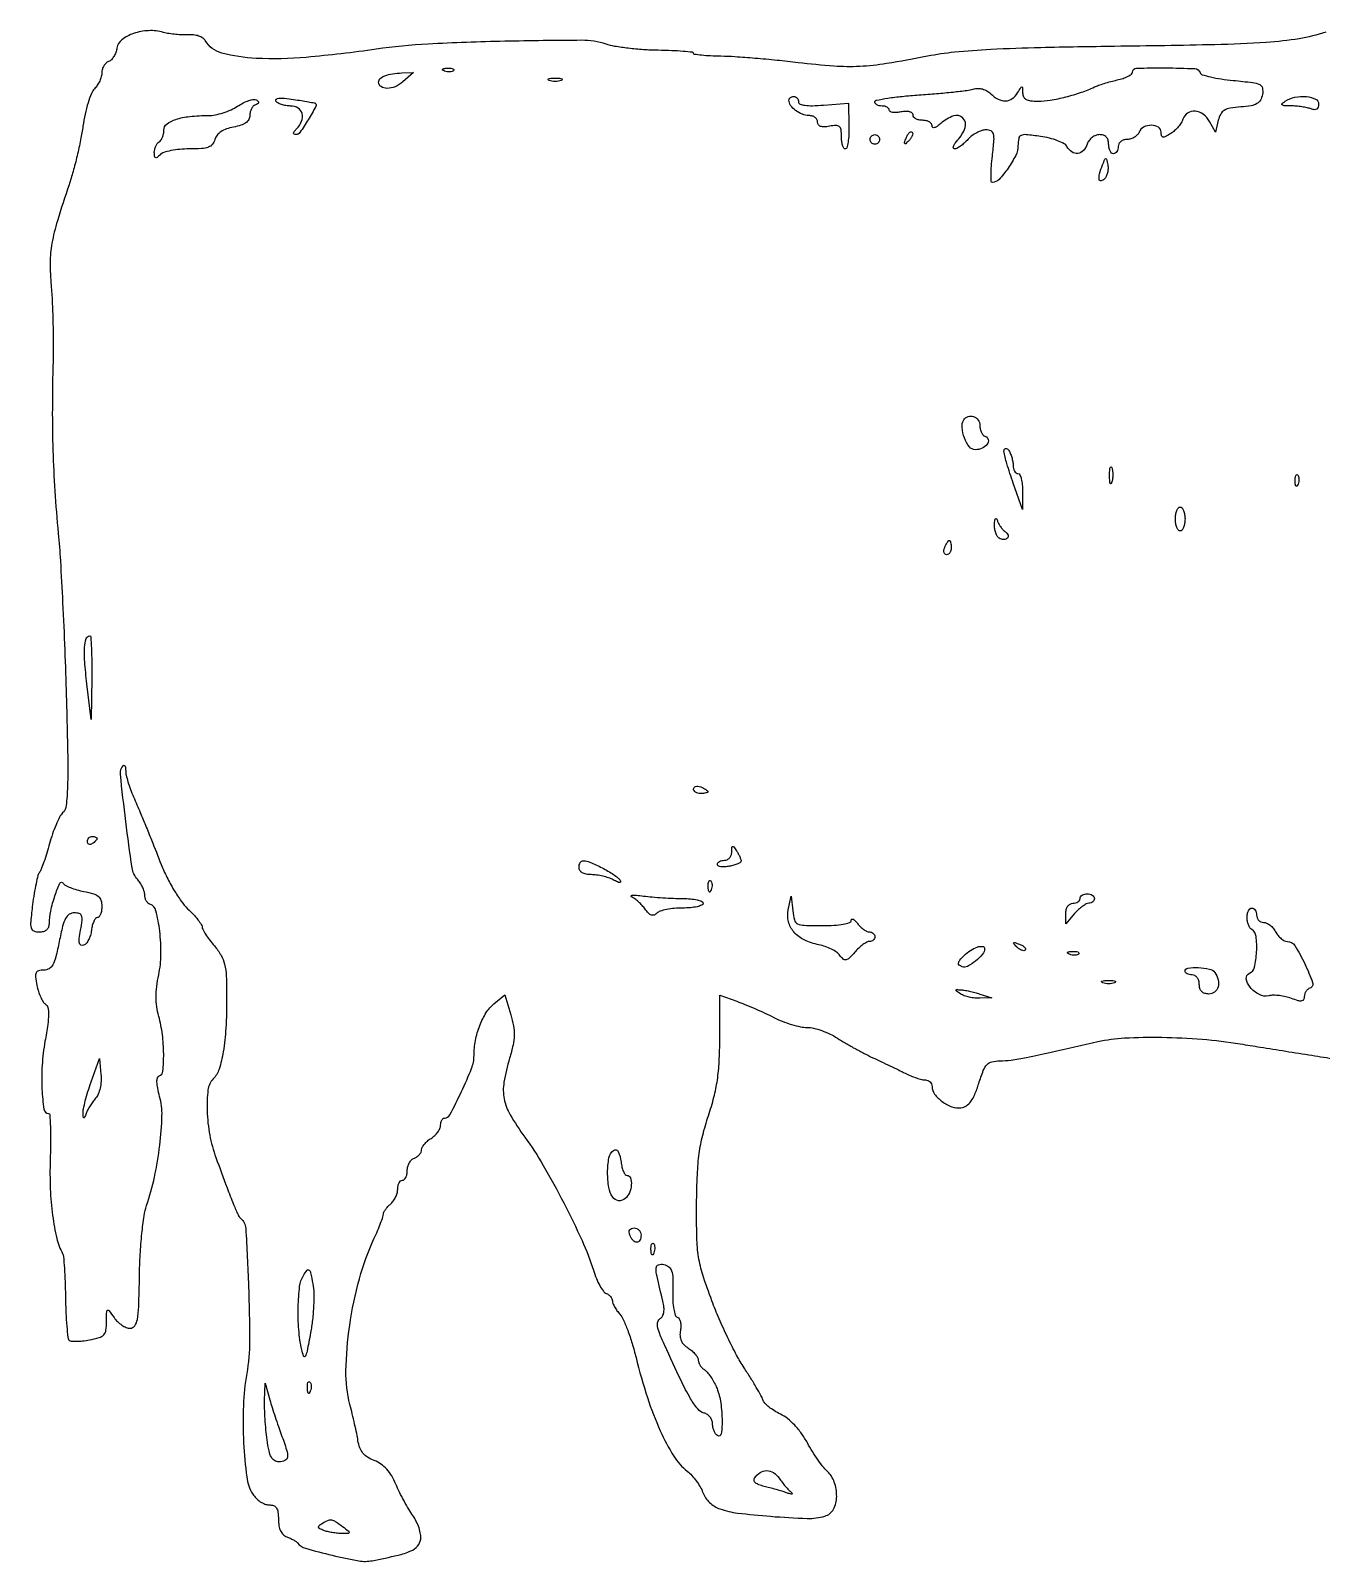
# Model space of a CAD drawing. Extents: x 0 to 532, y 0 to 377.
# Drawn here: x 0.1 to 270.6, y 1.2 to 321.8 of the extents above; entities that cross this region are included whole.
import ezdxf

# ---------------------------------------------------------------- set-up
doc = ezdxf.new("R2010")
doc.units = 0

msp = doc.modelspace()

# ---------------------------------------------------------------- linework, layer by layer
msp.add_lwpolyline([(271.5, 321.471585, -0.041398), (265.946985, 320.096428, -0.023142), (259.026461, 319.305916, -0.011753), (248.264499, 318.832581, -0.001889), (227.254484, 318.482306, 0.002445), (211.761769, 318.206807, 0.00751), (201.277349, 317.811473, 0.010897), (193.698327, 317.245777, 0.024557), (188, 316.411354, -0.008287), (179.460992, 314.875768, -0.028009), (173.826776, 314.279983, -0.030699), (168.432006, 314.344877, -0.011532), (160.905832, 315.073179, 0.004944), (156.500273, 315.558162, 0.004277), (151.867651, 315.981838, 0.004307), (147.662702, 316.29372, 0.012507), (144.75, 316.411479, -0.008596), (142.54536, 316.483341, -0.014221), (140.689063, 316.628831, -0.007851), (139.1858, 316.813693, -0.374331), (139, 317.027095, 0.383617), (138.806756, 317.241899, 0.004838), (136.825974, 317.432449, 0.011077), (134.436792, 317.585748, 0.006676), (131.599059, 317.66685, -0.013194), (128.506453, 317.7956, -0.012104), (125.334414, 318.088899, -0.012206), (122.517675, 318.488195, -0.038405), (120.665418, 318.945407, 0.080784), (115.564731, 319.755774, 0.004511), (99.441122, 319.551271, 0.007513), (83.386629, 318.961311, 0.022726), (72.5, 317.899788, -0.013188), (57.853095, 316.189105, -0.035121), (47.335911, 315.982099, -0.050543), (40.161774, 317.077617, -0.19903), (36.663226, 319.712249, 0.119944), (36.149457, 320.240861, 0.057396), (35.289932, 320.652061, 0.052106), (34.244006, 320.894133, 0.051046), (33.163226, 320.917174, -0.027571), (31.955471, 320.886298, -0.016452), (30.520473, 320.976059, -0.016446), (29.092622, 321.160207, -0.027259), (27.906468, 321.420047, 0.077617), (24.802543, 321.779323, 0.071691), (21.645949, 321.195701, 0.082914), (19.199853, 319.88654, 0.194782), (18.172436, 318.129744, -0.053125), (17.941574, 317.227834, -0.050593), (17.523253, 316.378899, -0.054581), (16.991216, 315.704573, -0.107244), (16.422436, 315.331862, 0.099412), (15.878538, 314.987385, 0.066851), (15.417841, 314.411273, 0.063756), (15.106274, 313.701607, 0.071712), (15, 312.96444, -0.068312), (14.888931, 312.155277, -0.039017), (14.549318, 311.227265, -0.038174), (14.053045, 310.329805, -0.051035), (13.465765, 309.608622, 0.100638), (12.816683, 308.628203, 0.021072), (12.122378, 306.678205, 0.021303), (11.498294, 304.306663, 0.01874), (11.046991, 301.787193, -0.014748), (10.56132, 298.945367, -0.008721), (9.82313, 295.584363, -0.008722), (8.968449, 292.252253, -0.014791), (8.122777, 289.5, 0.007529), (5.678498, 281.937991, 0.030543), (4.544955, 277.2348, 0.041955), (4.174927, 273.205432, 0.024563), (4.375619, 268.360651, -0.011203), (4.598462, 265.094014, -0.005293), (4.746826, 260.871566, -0.005242), (4.809008, 256.446895, -0.007375), (4.764869, 252.5, 0.005887), (4.625388, 242.649355, 0.00821), (4.749092, 233.836344, 0.008585), (5.153516, 225.350773, 0.00752), (5.861594, 216.5, -0.008741), (6.307608, 210.748265, -0.002602), (6.789346, 201.950709, -0.002609), (7.227535, 192.061406, -0.002817), (7.550036, 182.417307, -0.002141), (7.842636, 169.97521, -0.012578), (7.803939, 163.443004, -0.019069), (7.528816, 159.474343, -0.169888), (6.788343, 157.917307, 0.075843), (6.160383, 157.054369, 0.018173), (5.401315, 155.447584, 0.018258), (4.656309, 153.518104, 0.017176), (4.037294, 151.5, -0.008186), (3.466483, 149.51227, -0.010021), (2.865667, 147.675, -0.008666), (2.305356, 146.156194, -0.068043), (1.941202, 145.5, 0.097126), (1.61168, 144.815857, 0.01055), (1.203575, 143.104687, 0.012614), (0.80837, 141.02505, 0.00986), (0.481151, 138.75, 0.006692), (0.088876, 135.189997, 0.084145), (0.185215, 133.845493, 0.242931), (0.728362, 133.221269, 0.09481), (1.884777, 133, 0.064101), (2.779539, 133.115184, 0.108888), (3.448486, 133.457493, 0.123253), (3.858774, 134.013608, 0.097097), (4.005577, 134.75, -0.052782), (4.292934, 137.384316, -0.027018), (5.174738, 140.593698, -0.026386), (6.205367, 143.212571, -0.599543), (6.843757, 143.252807, 0.132379), (7.331234, 142.795025, 0.027137), (8.411355, 142.291128, 0.026812), (9.769076, 141.828145, 0.022398), (11.252292, 141.480493, -0.023623), (13.22648, 141.012657, -0.102827), (14.284185, 140.455461, -0.150157), (14.820222, 139.642487, -0.07133), (15, 138.388709, -0.037232), (14.931787, 137.473923, -0.055988), (14.725762, 136.701683, -0.07347), (14.424058, 136.173833, -0.230156), (14.066422, 136, 0.229158), (13.685525, 135.815753, 0.058135), (13.314134, 135.214841, 0.047385), (13.005802, 134.350747, 0.032564), (12.816422, 133.327119, -0.043187), (12.59808, 132.272522, -0.048363), (12.206664, 131.31246, -0.054397), (11.712147, 130.577808, -0.138922), (11.184988, 130.222115, -0.187469), (10.617266, 130.252315, -0.241637), (10.29654, 130.654795, -0.082014), (10.263197, 131.607472, -0.014193), (10.546279, 133.394996, 0.014588), (10.869269, 135.444985, 0.119157), (10.76586, 136.380436, 0.236371), (10.274882, 136.846415, 0.073899), (9.241396, 137, 0.144493), (8.187424, 136.688922, 0.128661), (7.4145, 135.843923, 0.061149), (6.781863, 134.177434, 0.011604), (6.079783, 131, -0.011222), (5.3651, 127.753762, -0.064574), (4.733137, 126.115246, -0.138009), (3.94032, 125.299861, -0.132046), (2.824677, 125, 0.060432), (1.734613, 124.867768, 0.230966), (1.223771, 124.44149, 0.137389), (1.097803, 123.598614, 0.018172), (1.390058, 121.799711, 0.027831), (1.720439, 120.52207, 0.030519), (2.18282, 119.328929, 0.032018), (2.700297, 118.36975, 0.11512), (3.190017, 117.882563, -0.204568), (3.6879, 117.175715, -0.055928), (3.824771, 115.788462, -0.032553), (3.652721, 113.600667, -0.00832), (3.085643, 110.091249, 0.028564), (2.486658, 105.112394, 0.028115), (2.454383, 100.071111, 0.022466), (2.855139, 95.853594, 0.37484), (3.837898, 95.002242, -0.399787), (4.096096, 94.758181, -0.004498), (4.210519, 92.153163, -0.010663), (4.253038, 89.021021, -0.00639), (4.176636, 85.300099, 0.018505), (4.199097, 79.223213, 0.022764), (4.687395, 73.573963, 0.02484), (5.559499, 68.819466, 0.068027), (6.781936, 65.638759, -0.105512), (6.974815, 64.998312, -0.004343), (7.152321, 62.590586, -0.007388), (7.296523, 59.716262, -0.005159), (7.377768, 56.4714, 0.007163), (7.471588, 53.241718, 0.010608), (7.65439, 50.415111, 0.006081), (7.885435, 48.064075, 0.170579), (8.147816, 47.518157, 0.175196), (8.604356, 47.304346, 0.02447), (9.663478, 47.259635, 0.025539), (10.970991, 47.335306, 0.019145), (12.397816, 47.546808, 0.024627), (14.439236, 48.034901, 0.132383), (15.406247, 48.624019, 0.154179), (15.868874, 49.570962, 0.037141), (16, 51.333797, -0.00398), (16.016991, 53.468157, -0.264987), (16.1965, 53.771747, -0.380524), (16.487777, 53.710129, -0.006026), (17.556704, 52.222506, 0.048919), (18.285711, 51.372248, 0.044971), (19.185605, 50.652861, 0.047932), (20.112817, 50.159833, 0.098547), (20.91589, 50, 0.237237), (21.886172, 50.48783, 0.115772), (22.450924, 51.792366, 0.036794), (22.737967, 54.529654, 0.003891), (22.886638, 60.952082, -0.010298), (23.047495, 65.423576, -0.010884), (23.391174, 69.802628, -0.010562), (23.848551, 73.557451, -0.047666), (24.367917, 75.702082, 0.03012), (26.035158, 81.665091, 0.02317), (27.152782, 88.33243, 0.022962), (27.607991, 94.486521, 0.074533), (27.115781, 98.538773, -0.017605), (26.701613, 100.272769, -0.043711), (26.556012, 101.56866, -0.066889), (26.651849, 102.443938, -0.256206), (27.010454, 102.833333, 0.297633), (27.812368, 103.851135, 0.023856), (27.959549, 107.435329, 0.029807), (27.686951, 111.543428, 0.036267), (26.927236, 115.323098, -0.033431), (26.508825, 117.345377, -0.033864), (26.366069, 119.396649, -0.031359), (26.499576, 121.585505, -0.021915), (26.911756, 124.024136, 0.049447), (27.394754, 128.301333, 0.034117), (27.128689, 133.171764, 0.029393), (26.345168, 137.439957, 0.257667), (25.087872, 138.804043, -0.116174), (24.671846, 139.060866, -0.069529), (24.319563, 139.526599, -0.063603), (24.081197, 140.12042, -0.063758), (24, 140.754593, 0.073941), (23.891567, 141.483823, 0.035251), (23.551665, 142.37147, 0.033969), (23.057896, 143.266599, 0.040915), (22.473754, 144.029001, -0.148267), (21.341817, 146.42608, -0.005883), (20.023883, 156.12792, -0.004496), (18.884778, 166.054028, -0.226421), (19.522155, 167.855488, -0.324225), (19.701441, 167.884116, -0.179327), (19.859633, 167.713349, -0.070495), (19.967009, 167.295536, -0.027705), (20, 166.700594, 0.05905), (20.103117, 165.830504, 0.01446), (20.481341, 164.435943, 0.014611), (21.011365, 162.852371, 0.014117), (21.638609, 161.283927, -0.001696), (23.047117, 158.000864, -0.003254), (24.150774, 155.35642, -0.002457), (25.40234, 152.258486, -0.000596), (27.438804, 147.127734, 0.022077), (28.625352, 144.476397, 0.018585), (30.106105, 141.779432, 0.018989), (31.644464, 139.417239, 0.04825), (32.979625, 137.869036, -0.014663), (34.136361, 136.696807, -0.019494), (35.112765, 135.561837, -0.017105), (35.841629, 134.577252, -0.151913), (36, 134.068027, 0.129057), (36.136459, 133.548156, 0.015407), (36.757566, 132.521792, 0.01755), (37.591349, 131.329101, 0.013577), (38.578947, 130.088546, -0.042863), (39.978988, 128.101651, -0.074079), (40.727753, 126.22845, -0.04845), (41.070229, 123.717486, -0.009683), (41.157895, 119.191107, -0.013508), (40.986571, 112.850605, -0.027503), (40.444559, 107.898616, -0.034235), (39.580087, 104.246953, -0.121721), (38.346515, 102.203658, 0.169015), (37.241127, 99.918445, 0.037538), (37.062101, 95.514379, 0.03743), (37.616941, 90.455419, 0.041785), (38.91382, 85.725017, 0.001506), (41.240305, 79.432104, 0.007523), (42.608366, 75.927525, 0.009063), (43.556929, 73.716963, 0.114287), (44.10316, 73, -0.208614), (45.165704, 70.894233, -0.004306), (45.736503, 58.85377, -0.009967), (45.953177, 47.346701, -0.04243), (45.363498, 40.5, 0.033509), (44.664297, 33.783562, 0.02183), (44.718254, 25.983914, 0.019347), (45.357028, 18.84673, 0.107946), (46.641517, 15.25, 0.056755), (47.325424, 14.389337, 0.049751), (48.214236, 13.660937, 0.0525), (49.163402, 13.164126, 0.094607), (50.023053, 13, -0.083827), (50.984758, 12.837625, -0.166097), (51.58696, 12.366658, -0.114855), (51.908659, 11.483123, -0.030128), (52, 9.968615, 0.040983), (52.110615, 8.621367, 0.070205), (52.447573, 7.54739, 0.086816), (53.000489, 6.768624, 0.107091), (53.75, 6.291557, -0.019699), (54.456617, 5.998737, -0.020129), (55.132812, 5.653122, -0.020369), (55.693723, 5.306529, -0.074821), (56, 5.024852, 0.154928), (57.707612, 3.892527, 0.011163), (63.264052, 2.439385, 0.014014), (68.827942, 1.279952, 0.093079), (71.650282, 1.303106, 0.007611), (77.068994, 2.452677, 0.047756), (79.752193, 3.341, 0.107758), (81.160872, 4.36774, 0.146753), (81.819325, 5.785301, 0.079416), (81.803584, 6.828895, 0.036209), (81.470586, 8.155312, 0.034684), (80.908328, 9.532181, 0.040188), (80.183717, 10.748272, -0.020461), (79.32031, 12.07541, -0.010255), (78.333956, 13.816819, -0.010164), (77.385701, 15.662886, -0.014797), (76.631883, 17.330262, 0.036472), (75.750447, 19.074484, 0.050375), (74.701511, 20.478933, 0.055477), (73.485106, 21.54107, 0.061586), (72.105166, 22.266406, -0.048317), (70.703556, 22.956444, -0.08246), (69.723766, 23.813345, -0.082859), (69.076483, 24.937791, -0.049221), (68.680106, 26.436144, 0.010326), (68.407805, 27.924896, 0.004304), (67.98182, 29.921867, 0.004256), (67.488963, 32.05283, 0.005497), (66.998412, 34, -0.069884), (66.156328, 41.088097, -0.030656), (66.938051, 50.532186, -0.030197), (68.971293, 60.347873, -0.042558), (72.031404, 68.739102, 0.007389), (72.785337, 70.427471, 0.009657), (73.421725, 71.99395, 0.007545), (73.906469, 73.315828, 0.084297), (74, 73.866657, -0.117072), (74.101188, 74.292894, -0.036679), (74.440625, 74.859814, -0.03438), (74.925958, 75.458083, -0.031958), (75.5, 76, 0.063393), (76.074176, 76.614539, 0.044279), (76.559375, 77.430735, 0.044533), (76.890037, 78.312334, 0.067559), (77, 79.122445, -0.05129), (77.073889, 79.840854, -0.071223), (77.29375, 80.448468, -0.091278), (77.618307, 80.856918, -0.181272), (78, 81, 0.193529), (78.381936, 81.153584, 0.087393), (78.70625, 81.596719, 0.067241), (78.926353, 82.253918, 0.047258), (79, 83.031385, -0.068006), (79.111994, 83.850994, -0.06271), (79.440625, 84.635134, -0.06668), (79.926359, 85.267132, -0.104363), (80.5, 85.638374, 0.061929), (81.073547, 85.944375, 0.060606), (81.559375, 86.38343, 0.065917), (81.888934, 86.882927, 0.113377), (82, 87.366442, -0.128812), (82.138774, 87.896173, -0.045533), (82.5875, 88.54727, -0.041522), (83.234714, 89.204881, -0.038049), (84, 89.767927, 0.048682), (84.765087, 90.356259, 0.046919), (85.4125, 91.088184, 0.050645), (85.856181, 91.846761, 0.107418), (86, 92.508474, -0.051068), (86.058442, 93.079185, -0.071011), (86.232383, 93.561864, -0.091087), (86.489128, 93.886377, -0.181915), (86.791091, 94, 0.279138), (87.94698, 94.699835, 0.009888), (90.367103, 99.557838, 0.015779), (92.483535, 104.415979, 0.09511), (93, 107.106515, -0.047956), (93.303222, 110.260695, -0.04419), (94.203299, 113.390793, -0.046795), (95.548605, 116.093571, -0.083889), (97.184138, 117.948022), (99.483096, 119.809606), (100.70796, 115.661248, -0.027074), (101.267306, 113.303925, -0.051399), (101.415498, 111.361112, -0.046762), (101.168263, 109.311281, -0.018799), (100.466412, 106.574943, 0.02891), (99.27791, 101.518801, 0.090908), (99.306557, 98.04662, 0.085953), (100.569143, 94.702949, 0.02413), (103.642942, 90.019401, -0.025336), (107.52428, 84.074224, -0.012968), (111.80987, 76.262647, -0.012918), (115.632278, 68.349943, -0.029267), (118.008523, 62.143737, 0.022073), (118.633212, 60.439193, 0.027464), (119.36768, 58.920038, 0.027654), (120.105032, 57.745371, 0.148208), (120.695129, 57.286748, -0.065586), (121.194026, 57.015887, -0.061932), (121.616694, 56.620481, -0.066454), (121.903085, 56.165999, -0.10781), (122, 55.721752, 0.097956), (122.103878, 55.196613, 0.029886), (122.458127, 54.463886, 0.02865), (122.962698, 53.672111, 0.027734), (123.559582, 52.934162, -0.080362), (124.273174, 51.833461, -0.014354), (125.198795, 49.556413, -0.015181), (126.134546, 46.797803, -0.013186), (126.949828, 43.855422, 0.017171), (129.349776, 35.454646, 0.027667), (132.026096, 28.511873, 0.032695), (134.843811, 23.211545, 0.087799), (137.679117, 20.037767, -0.040959), (138.624234, 19.16014, -0.025838), (139.581855, 17.997189, -0.025889), (140.41037, 16.747494, -0.042614), (140.959839, 15.605632, 0.111381), (142.355991, 13.498486, 0.106502), (144.542555, 12.153141, 0.054782), (148.244394, 11.286697, 0.010387), (155.150295, 10.595945, 0.011253), (162.851126, 10.161045, 0.081359), (166.520418, 10.634978, 0.197266), (168.322616, 12.093365, 0.12589), (169, 14.741113, 0.039662), (168.87546, 16.308661, 0.046465), (168.504495, 17.752873, 0.051022), (167.919423, 18.975763, 0.07577), (167.156365, 19.882705, -0.045742), (166.28373, 20.802149, -0.013841), (165.133233, 22.346794, -0.01374), (163.933152, 24.158581, -0.014545), (162.858041, 26, 0.031091), (161.636514, 27.941748, 0.032772), (160.203157, 29.681222, 0.035159), (158.685805, 31.082842, 0.058999), (157.215147, 32, -0.029634), (155.957823, 32.685262, -0.031381), (154.815323, 33.502634, -0.033069), (153.930159, 34.327014, -0.108487), (153.522585, 35.008965, 0.045612), (153.140135, 35.880008, 0.006252), (152.157731, 37.606232, 0.00714), (150.936183, 39.624914, 0.005981), (149.58452, 41.731751, -0.023535), (148.035746, 44.343136, -0.009859), (146.188779, 47.992319, -0.009728), (144.362796, 51.980431, -0.012461), (142.846353, 55.722786, -0.012216), (140.948911, 61.16211, -0.0387), (140.056008, 64.91055, -0.033765), (139.69016, 69.011095, -0.007656), (139.647055, 76, -0.008525), (139.809317, 82.193095, -0.022495), (140.200156, 86.611514, -0.027732), (140.925262, 90.409281, -0.020715), (142.126107, 94.5, 0.01928), (143.273864, 98.36876, 0.02591), (143.992982, 101.95235, 0.023727), (144.376982, 105.826864, 0.012836), (144.5, 110.617933), (144.5, 119.735866), (148.097243, 118.466188, -0.012048), (149.769018, 117.830422, -0.006085), (151.845965, 116.953115, -0.006039), (153.970528, 115.994349, -0.008938), (155.807405, 115.098255, 0.024694), (157.594806, 114.294972, 0.020573), (159.564114, 113.616362, 0.021063), (161.421045, 113.144999, 0.051663), (162.820615, 113, -0.058298), (164.176336, 112.841389, -0.027115), (165.877374, 112.339063, -0.026418), (167.626788, 111.611388, -0.033304), (169.153855, 110.75, 0.012004), (170.753529, 109.755611, 0.006744), (172.740626, 108.621381, 0.006727), (174.77921, 107.529495, 0.010912), (176.543402, 106.663212, -0.001719), (178.265225, 105.856674, -0.001262), (180.169367, 104.950849, -0.001275), (181.967331, 104.084321, -0.002836), (183.33104, 103.413212, 0.017855), (184.519027, 102.872269, 0.017643), (185.747281, 102.415131, 0.017814), (186.848903, 102.091911, 0.062524), (187.58104, 102, -0.093703), (188.122686, 101.897593, -0.09653), (188.58318, 101.604903, -0.099096), (188.891405, 101.168193, -0.104643), (189, 100.654988, 0.161771), (189.532454, 99.052356, 0.073013), (191.120116, 97.470704, 0.070971), (193.16243, 96.365485, 0.126213), (195.052865, 96.169642, 0.106397), (196.186679, 96.596242, 0.09172), (197.115424, 97.46981, 0.060841), (197.940226, 98.939032, 0.020541), (198.781008, 101.25, -0.015727), (199.735106, 103.953129, -0.094641), (200.522251, 105.210093, -0.148496), (201.547733, 105.807854, -0.058296), (203.190162, 106, 0.035185), (205.534531, 106.165177, 0.0131), (208.793529, 106.714145, 0.006908), (213.931409, 107.792574, 0.001153), (223.764351, 110.022558, -0.043293), (229.342474, 110.801747, -0.016998), (237.112349, 110.943678, -0.016638), (245.593083, 110.52778, -0.019592), (253.573784, 109.553701, 0.000531), (257.774351, 108.87767, 0.000264), (263.097137, 108.029718, 0.000262), (268.612322, 107.157076, 0.000386), (273.459024, 106.396648, -0.010659)], format="xyb")
for points in [[(78.072021, 311.062463, -0.076691), (76.454195, 310.045083, -0.100495), (74.749867, 309.685437, -0.15327), (73.504818, 310.065835, -0.247395), (73, 311.023655, -0.221944), (73.337707, 311.746971, -0.08217), (74.330014, 312.332666, -0.056078), (75.881013, 312.740616, -0.028087), (77.90301, 312.921053), (80.306019, 313)], [(88.729167, 313.395833, -0.126455), (88.402231, 313.202593, -0.060344), (87.916927, 313.123424, -0.05415), (87.359369, 313.160852, -0.051402), (86.8125, 313.316886, -0.054073), (86.395823, 313.538436, -0.470617), (86.37858, 313.720685, -0.168741), (86.670344, 313.862007, -0.018894), (87.416667, 313.921053, -0.028489), (88.112848, 313.910055, -0.077125), (88.592839, 313.799335, -0.208169), (88.77538, 313.614691, -0.296942)], [(111.25, 311.337719, -0.057986), (110.679992, 311.181385, -0.037979), (110, 311.12966, -0.037979), (109.320008, 311.181385, -0.057986), (108.75, 311.337719, -0.174857), (108.540618, 311.525001, -0.447206), (108.601562, 311.693942, -0.078554), (109.10856, 311.810911, -0.017491), (110, 311.842105, -0.017491), (110.89144, 311.810911, -0.078554), (111.398438, 311.693942, -0.447206), (111.459382, 311.525001, -0.174857)], [(245.17158, 312.985261, 0.242525), (245.610234, 312.557195, 0.01652), (247.343837, 312.088061, 0.020693), (249.54505, 311.66503, 0.013845), (252.091515, 311.355915, -0.006487), (256.167718, 310.921859, -0.081849), (257.647426, 310.492523, -0.236967), (258.226392, 309.746098, -0.096107), (258.230021, 308.422944, -0.07658), (257.804811, 307.227533, -0.139219), (257.087567, 306.489725, -0.091429), (255.863485, 306.056006, -0.021162), (253.683266, 305.80229, 0.021867), (251.470883, 305.541672, 0.094333), (250.231978, 305.090706, 0.135064), (249.480207, 304.307762, 0.065246), (248.978564, 303), (248.377434, 300.5), (247.153533, 302.75, 0.108168), (245.835994, 304.271475, 0.139037), (244.115013, 304.929708, 0.170086), (242.549189, 304.533321, 0.171291), (241.578561, 303.247525, -0.065672), (241.22118, 302.485411, -0.034216), (240.594953, 301.64089, -0.033328), (239.821918, 300.848583, -0.043235), (239.011174, 300.239051, -0.016302), (237.904998, 299.597376, -0.155723), (237.375155, 299.498725, -0.31177), (237.087619, 299.755695, -0.059328), (237, 300.491526, 0.257208), (236.419111, 301.54604, 0.141423), (234.963394, 301.969069, 0.119827), (233.324468, 301.573741, 0.184342), (232.361626, 300.5, -0.098143), (232.000393, 299.926463, -0.066864), (231.399034, 299.440625, -0.064008), (230.659707, 299.112085, -0.07271), (229.893011, 299, 0.077727), (229.169846, 298.886898, 0.090193), (228.556072, 298.559375, 0.100779), (228.145752, 298.072062, 0.125389), (228, 297.5, -0.064853), (227.925306, 296.926543, -0.082425), (227.70625, 296.440625, -0.098894), (227.381354, 296.115568, -0.148195), (227, 296, -0.191087), (226.618118, 296.151477, -0.088204), (226.29375, 296.5875, -0.068025), (226.073693, 297.234582, -0.048028), (226, 298, 0.071998), (225.875191, 298.862258, 0.120774), (225.508423, 299.491283, 0.123703), (224.899705, 299.869853, 0.077711), (224.067388, 300, 0.094537), (223.281172, 299.850007, 0.071315), (222.516015, 299.4125, 0.069591), (221.887511, 298.764378, 0.081113), (221.5, 298, -0.111305), (220.717675, 296.661806, -0.176831), (219.547732, 296.067473, -0.180966), (218.290725, 296.372515, -0.11664), (217.26581, 297.489508, 0.141262), (216.641761, 298.106763, 0.032977), (215.29174, 298.731358, 0.031447), (213.582665, 299.268521, 0.026365), (211.71612, 299.625432, 0.008659), (208.705745, 299.985061, 0.123491), (207.643679, 299.83089, 0.254411), (207.141028, 299.212668, 0.046133), (207, 297.687446, -0.116405), (206.522383, 295.663717, -0.036644), (204.921535, 292.973549, -0.033774), (203.020002, 290.610352, -0.20941), (201.626594, 290, -0.399372), (201.396904, 290.218278, -0.012842), (201.361608, 291.615625, -0.018296), (201.427353, 293.391008, -0.010848), (201.628946, 295.5, 0.007652), (201.965388, 298.797109, 0.08136), (201.863313, 300.138007, 0.228768), (201.344778, 300.768667, 0.10864), (200.292669, 301, 0.080216), (199.402317, 300.856234, 0.041298), (198.360711, 300.4125, 0.039677), (197.338922, 299.765343, 0.04787), (196.5, 299, -0.025182), (195.733656, 298.234451, -0.028998), (194.927955, 297.5875, -0.030037), (194.192395, 297.127863, -0.125263), (193.690025, 297, -0.326097), (193.463599, 297.165246, -0.164929), (193.469927, 297.537193, -0.06947), (193.778327, 298.125764, -0.028558), (194.345012, 298.828741, 0.099985), (195.916653, 301.473038, 0.288189), (195.462854, 303.462854, 0.288189), (193.473038, 303.916653, 0.099985), (190.828741, 302.345012, -0.027832), (190.079949, 301.739599, -0.089583), (189.504062, 301.464548, -0.231882), (189.156856, 301.530898, -0.235796), (189, 301.845012, 0.16898), (188.846702, 302.285657, 0.094655), (188.4125, 302.660722, 0.075321), (187.765041, 302.914346, 0.055806), (187, 303, -0.05387), (186.234865, 303.082676, -0.07361), (185.5875, 303.327995, -0.093324), (185.15297, 303.690513, -0.174075), (185, 304.116577, 0.222095), (184.810555, 304.522036, 0.112088), (184.297256, 304.784949, 0.072403), (183.498847, 304.869548, 0.037491), (182.5, 304.755249, -0.031701), (181.541823, 304.634359, -0.053628), (180.734375, 304.670744, -0.076393), (180.183445, 304.843992, -0.285831), (180, 305.138672, 0.169832), (179.885065, 305.46729, 0.094439), (179.559375, 305.746985, 0.075034), (179.073793, 305.936141, 0.055475), (178.5, 306, -0.054921), (177.926187, 306.063219, -0.074547), (177.440625, 306.250591, -0.094067), (177.114867, 306.527591, -0.171279), (177, 306.853076, -0.360127), (177.298341, 307.213573, -0.007772), (179.717187, 307.635214, -0.014145), (182.703562, 308.021846, -0.00861), (186.25, 308.317738, 0.004672), (189.945678, 308.596793, 0.005689), (193.399959, 308.929735, 0.00483), (196.29566, 309.270458, 0.039296), (197.600924, 309.542309, -0.069137), (198.571719, 309.684897, -0.066157), (199.55998, 309.561379, -0.065734), (200.487303, 309.182643, -0.066693), (201.279496, 308.577647, 0.07571), (202.837233, 307.431666, 0.129131), (204.401886, 307.071423, 0.146292), (205.806335, 307.538513, 0.108369), (206.919901, 308.75, -0.004477), (207.595174, 309.885865, -0.262137), (207.797915, 310, -0.400998), (207.934482, 309.869488, -0.006989), (207.969591, 308.75, 0.113773), (208.172554, 307.934571, 0.15141), (208.70171, 307.390013, 0.09627), (209.653322, 307.088061, 0.028835), (211.179002, 307, 0.04172), (213.770175, 307.216585, 0.020189), (217.028397, 307.90137, 0.020092), (220.317053, 308.874541, 0.031813), (223.032823, 309.9956, -0.029692), (223.837569, 310.331794, -0.009698), (225.060425, 310.732918, -0.009625), (226.43869, 311.126735, -0.010716), (227.782823, 311.4523, 0.025654), (229.015139, 311.79004, 0.037381), (230.054954, 312.221754, 0.041716), (230.797482, 312.678676, 0.238307), (231, 313.079455, -0.405622), (231.807318, 313.910883, -0.009018), (237.927577, 313.980585, -0.009313), (244.057994, 313.825629, -0.310748)], [(161, 306.87617, 0.305617), (161.314573, 306.409587, 0.063556), (162.321169, 306.144559, 0.039323), (163.937818, 306.060577, 0.01398), (166.25, 306.187093), (171.5, 306.621846), (171.573043, 301.810923, -0.016086), (171.54171, 299.966625, -0.02638), (171.382861, 298.413209, -0.024603), (171.141735, 297.246766, -0.341897), (170.823043, 297, -0.263692), (170.506362, 297.179493, -0.058756), (170.241769, 297.76862, -0.046423), (170.059815, 298.614112, -0.029807), (170, 299.616577, 0.03225), (169.908429, 301.034818, 0.185635), (169.5568, 301.684564, 0.191737), (168.868151, 301.919508, 0.034712), (167.5, 301.755249, -0.034745), (166.391041, 301.622182, -0.097718), (165.621346, 301.734464, -0.160129), (165.170978, 302.082006, -0.150112), (165, 302.638672, 0.131283), (164.861301, 303.157814, 0.100621), (164.47125, 303.60011, 0.088221), (163.887775, 303.89762, 0.074021), (163.2, 304, -0.096503), (161.805514, 304.271675, -0.066662), (160.404453, 305.070059, -0.070561), (159.350864, 306.137576, -0.160852), (159, 307.2, -0.124206), (159.076979, 307.505105, -0.10078), (159.29375, 307.765, -0.090584), (159.617998, 307.939647, -0.078509), (160, 308, -0.111614), (160.381482, 307.913769, -0.100088), (160.70625, 307.669875, -0.094553), (160.924116, 307.305274, -0.087741)], [(270, 306.393011, -0.076855), (269.898658, 305.737605, -0.176865), (269.59835, 305.348199, -0.16701), (269.103551, 305.230887, -0.067159), (268.418213, 305.393011, 0.03932), (267.625949, 305.627543, 0.015956), (266.517288, 305.826195, 0.015672), (265.305716, 305.964976, 0.019244), (264.168213, 306.015313, -0.011129), (262.800886, 306.053602, -0.163973), (262.35973, 306.227409, -0.455771), (262.355481, 306.507793, -0.039253), (263, 307, -0.09214), (265.04599, 307.84095, -0.073308), (267.433524, 307.984033, -0.091298), (269.32961, 307.462158, -0.287586)], [(47.200746, 306.233582, 0.119114), (46.741497, 305.946384, 0.069182), (46.352719, 305.420577, 0.06285), (46.089562, 304.748092, 0.061946), (46, 304.027958, -0.12379), (45.786507, 303.178852, -0.113989), (45.192534, 302.501148, -0.078532), (44.156618, 301.978314, -0.031315), (42.610187, 301.586649, 0.03783), (41.117185, 301.187769, 0.063223), (39.955616, 300.607968, 0.077754), (39.147803, 299.863751, 0.104219), (38.703807, 298.975358, -0.107881), (38.195969, 297.977363, -0.134573), (37.351197, 297.377305, -0.072802), (35.908084, 297.077654, -0.014848), (33.29362, 297, 0.022463), (31.332181, 296.911837, 0.026157), (29.485001, 296.6475, 0.026531), (27.970092, 296.264729, 0.121812), (27.2, 295.8, -0.027014), (26.583278, 295.246546, -0.263223), (26.25, 295.191871, -0.281901), (26.047455, 295.448008, -0.029895), (26, 296.240983, -0.054895), (26.074172, 296.914525, -0.049386), (26.29375, 297.581475, -0.052462), (26.616913, 298.143842, -0.098018), (27, 298.5, 0.10601), (27.383348, 298.867876, 0.05128), (27.70625, 299.469932, 0.047605), (27.925875, 300.193529, 0.049927), (28, 300.934017, -0.233198), (28.631672, 302.214733, -0.084619), (30.473449, 303.186601, -0.054508), (33.41265, 303.806317, -0.024201), (37.375, 304.006589, 0.049137), (38.78453, 304.148445, 0.027922), (40.444956, 304.580082, 0.027641), (42.084636, 305.207434, 0.040553), (43.437617, 305.949653, -0.028608), (44.636591, 306.645105, -0.037058), (45.809915, 307.133356, -0.040534), (46.806744, 307.376478, -0.179846), (47.388363, 307.259979, -0.068171), (47.740902, 306.969189, -0.235662), (47.820924, 306.693071, -0.213145), (47.649155, 306.442427, -0.057122)], [(59.68853, 306.588978, -0.38188), (59.847766, 305.902363, -0.011351), (58.24495, 303.131283, -0.012554), (56.514163, 300.444045, -0.248294), (55.675097, 300, -0.115049), (55.30679, 300.085884, -0.313814), (55.184111, 300.308089, -0.141975), (55.33293, 300.674524, -0.029397), (55.8, 301.2, 0.09811), (56.869536, 302.798055, 0.163229), (56.982719, 304.398397, 0.194045), (56.126957, 305.556638, 0.138665), (54.559017, 306, -0.038491), (53.578274, 306.075611, -0.041921), (52.649243, 306.300678, -0.046012), (51.898311, 306.630127, -0.12866), (51.485423, 307.023586, -0.384373), (51.554507, 307.402474, -0.140684), (52.10594, 307.620799, -0.04899), (53.302977, 307.620263, -0.013439), (55.176406, 307.384427, -0.002192), (56.847212, 307.120816, -0.003408), (58.285325, 306.877382, -0.001037), (59.529836, 306.655324, -0.109102)], [(178, 299, -0.099038), (177.923658, 298.618362, -0.097945), (177.70625, 298.29375, -0.097945), (177.381638, 298.076342, -0.099038), (177, 298, -0.099038), (176.618362, 298.076342, -0.097945), (176.29375, 298.29375, -0.097945), (176.076342, 298.618362, -0.099038), (176, 299, -0.099038), (176.076342, 299.381638, -0.097945), (176.29375, 299.70625, -0.097945), (176.618362, 299.923658, -0.099038), (177, 300, -0.099038), (177.381638, 299.923658, -0.097945), (177.70625, 299.70625, -0.097945), (177.923658, 299.381638, -0.099038)], [(184.124088, 298.733333, -0.011214), (183.463552, 298.106486, -0.400052), (183.270328, 298.111181, -0.286372), (183.21821, 298.336218, -0.008399), (183.564293, 299.293128, -0.036269), (183.866277, 299.940734, -0.070189), (184.210949, 300.395085, -0.120343), (184.538684, 300.59249, -0.278911), (184.806872, 300.526461, -0.20742), (184.927901, 300.220211, -0.082976), (184.837219, 299.768815, -0.063152), (184.558688, 299.246577, -0.043285)], [(225.09378, 290.69378, -0.15542), (224.397093, 290.333708, -0.427099), (223.999539, 290.628866, -0.101037), (224.089678, 291.804339, -0.024204), (224.720456, 293.668213, -0.005127), (225.207017, 294.869017, -0.308761), (225.392899, 294.989904, -0.344455), (225.555695, 294.856691, -0.005771), (225.814236, 293.64378, -0.060333), (225.876032, 292.852653, -0.049282), (225.756598, 292.011527, -0.051102), (225.485266, 291.248482, -0.085617)], [(199, 239.083333, 0.057298), (199.087628, 238.321182, 0.060696), (199.345759, 237.614435, 0.067959), (199.726681, 237.066081, 0.12723), (200.177051, 236.774316, -0.26456), (200.77246, 236.111369, -0.220181), (200.56374, 235.173314, -0.123276), (199.479552, 234.308878, -0.107356), (198.05756, 234, -0.232864), (196.824867, 234.607014, -0.072072), (195.78321, 236.461601, -0.06913), (195.273699, 238.639434, -0.162753), (195.650987, 240.244303, -0.175705), (196.531574, 240.941038, -0.165281), (197.680033, 240.934035, -0.155512), (198.636317, 240.218691, -0.156252)], [(205.984687, 230.75, 0.055145), (206.064679, 230.080571, 0.074289), (206.289252, 229.514062, 0.09332), (206.617251, 229.13386, 0.169824), (207, 229, -0.289102), (207.384254, 228.75756, -0.048193), (207.69666, 227.898438, -0.04012), (207.907423, 226.687057, -0.025198), (207.967354, 225.25), (207.934708, 221.5), (206, 227, -0.010805), (204.660539, 231.087941, -0.038301), (204.06285, 233.780165, -0.394971), (204.393331, 234.252579, -0.310734), (205, 234, -0.042844), (205.372558, 233.298314, -0.027075), (205.689119, 232.426563, -0.027121), (205.908675, 231.529224, -0.044274)], [(226.692991, 227.269032, -0.087174), (226.51666, 226.883358, -0.597527), (226.356533, 226.900903, -0.080377), (226.235556, 227.431793, -0.012823), (226.194949, 228.5, -0.014395), (226.212705, 229.580113, -0.052471), (226.315079, 230.257153, -0.333666), (226.47713, 230.386009, -0.31318), (226.655937, 230.269032, -0.06278), (226.814405, 229.671085, -0.030339), (226.872264, 228.880008, -0.029507), (226.832894, 228.036634, -0.037336)], [(265.683114, 226.8125, -0.054073), (265.461564, 226.395823, -0.470617), (265.279315, 226.37858, -0.168741), (265.137993, 226.670344, -0.018894), (265.078947, 227.416667, -0.028489), (265.089945, 228.112848, -0.077125), (265.200665, 228.592839, -0.208169), (265.385309, 228.77538, -0.296942), (265.604167, 228.729167, -0.126455), (265.797407, 228.402231, -0.060344), (265.876576, 227.916927, -0.05415), (265.839148, 227.359369, -0.051402)], [(242, 219.5, -0.038131), (241.926884, 218.542644, -0.057076), (241.70625, 217.734375, -0.074992), (241.382936, 217.182831, -0.226478), (241, 217, -0.226478), (240.617064, 217.182831, -0.074992), (240.29375, 217.734375, -0.057076), (240.073116, 218.542644, -0.038131), (240, 219.5, -0.038131), (240.073116, 220.457356, -0.057076), (240.29375, 221.265625, -0.074992), (240.617064, 221.817169, -0.226478), (241, 222, -0.226478), (241.382936, 221.817169, -0.074992), (241.70625, 221.265625, -0.057076), (241.926884, 220.457356, -0.038131)], [(204.370984, 216.804373, -0.161595), (204.9071, 216.133738, -0.288604), (204.766558, 215.467745, -0.214814), (204.009876, 215.167544, -0.127704), (203.066531, 215.458881, -0.120006), (202.662995, 215.868145, -0.051526), (202.336484, 216.568009, -0.046946), (202.127735, 217.422016, -0.045514), (202.078947, 218.309017, -0.012113), (202.137568, 219.280937, -0.169171), (202.278344, 219.596483, -0.509921), (202.464765, 219.572658, -0.034226), (202.728891, 219, 0.039935), (203.025985, 218.374712, 0.029701), (203.446792, 217.736285, 0.03032), (203.91929, 217.178462, 0.057917)], [(193, 213.5, -0.062722), (192.92777, 212.926468, -0.08088), (192.715469, 212.440625, -0.098158), (192.400789, 212.115494, -0.152681), (192.031385, 212, -0.184534), (191.710807, 212.122486, -0.147206), (191.516384, 212.440625, -0.100118), (191.488865, 212.925634, -0.055937), (191.638374, 213.5, -0.02136), (191.887494, 214.074558, -0.030395), (192.160341, 214.559375, -0.030693), (192.420671, 214.912889, -0.222225), (192.606989, 215, -0.289661), (192.758929, 214.903916, -0.046727), (192.884553, 214.559375, -0.039339), (192.971531, 214.074824, -0.024748)], [(12.870265, 186.25), (12.740529, 177.5), (11.866318, 185, -0.009821), (11.418141, 189.634909, -0.034241), (11.393207, 192.639346, -0.059561), (11.720593, 194.44731, -0.329359), (12.468615, 195, -0.396704), (12.679975, 194.800986, -0.00357), (12.805796, 192.429688, -0.009482), (12.881813, 189.605108, -0.005692)], [(142, 162.393011, -0.289661), (141.903916, 162.241071, -0.046727), (141.559375, 162.115447, -0.039339), (141.074824, 162.028469, -0.024748), (140.5, 162, -0.062722), (139.926468, 162.07223, -0.08088), (139.440625, 162.284531, -0.098158), (139.115494, 162.599211, -0.152681), (139, 162.968615, -0.184534), (139.122486, 163.289193, -0.147206), (139.440625, 163.483616, -0.100118), (139.925634, 163.511135, -0.055937), (140.5, 163.361626, -0.02136), (141.074558, 163.112506, -0.030395), (141.559375, 162.839659, -0.030693), (141.912889, 162.579329, -0.222225)], [(14, 152.559017, -0.151918), (13.934461, 152.34829, -0.038439), (13.70625, 152.066025, -0.035638), (13.382774, 151.768994, -0.029505), (13, 151.5, -0.082592), (12.6179, 151.343488, -0.161196), (12.29375, 151.3746, -0.182303), (12.078288, 151.586039, -0.108972), (12, 151.940983, -0.093332), (12.076123, 152.345238, -0.09642), (12.29375, 152.688914, -0.099167), (12.618444, 152.918938, -0.105053), (13, 153, -0.042167), (13.382849, 152.967655, -0.061769), (13.70625, 152.870461, -0.081139), (13.92554, 152.727648, -0.210953)], [(148.984687, 147.866577, -0.261444), (148.83911, 147.591845, -0.037894), (148.261127, 147.278838, -0.034849), (147.456708, 146.98437, -0.023094), (146.5, 146.755249, -0.031701), (145.541823, 146.634359, -0.053628), (144.734375, 146.670744, -0.076393), (144.183445, 146.843992, -0.285831), (144, 147.138672, -0.169832), (144.114935, 147.46729, -0.094439), (144.440625, 147.746985, -0.075034), (144.926207, 147.936141, -0.055475), (145.5, 148, 0.115601), (146.07337, 148.134359, 0.099524), (146.563873, 148.514062, 0.092453), (146.895896, 149.081688, 0.084232), (147.015313, 149.75, -0.011938), (147.047261, 150.728916, -0.327416), (147.201904, 150.916542, -0.309569), (147.436556, 150.830411, -0.011213), (148, 150, -0.016802), (148.372201, 149.379263, -0.018531), (148.689119, 148.754557, -0.018243), (148.919073, 148.204447, -0.084019)], [(119.826481, 146.436676, -0.016627), (121.07315, 145.762093, -0.018485), (122.227861, 145.028123, -0.018137), (123.160541, 144.334509, -0.085585), (123.600797, 143.836908, -0.13964), (123.69609, 143.500565, -0.426966), (123.542735, 143.354128, -0.095802), (123.053349, 143.471694, -0.016154), (122.186419, 143.900232, 0.041094), (121.214141, 144.321954, 0.023367), (119.981434, 144.676943, 0.023206), (118.698028, 144.920123, 0.035229), (117.565741, 145, -0.044906), (116.485956, 145.097174, -0.087607), (115.677624, 145.396157, -0.119931), (115.181026, 145.875538, -0.142022), (115, 146.5, -0.128797), (115.266966, 147.51919, -0.274484), (115.947681, 147.911344, -0.099195), (117.26373, 147.629651, -0.013534)], [(142.683114, 141.8125, -0.054073), (142.461564, 141.395823, -0.470617), (142.279315, 141.37858, -0.168741), (142.137993, 141.670344, -0.018894), (142.078947, 142.416667, -0.028489), (142.089945, 143.112848, -0.077125), (142.200665, 143.592839, -0.208169), (142.385309, 143.77538, -0.296942), (142.604167, 143.729167, -0.126455), (142.797407, 143.402231, -0.060344), (142.876576, 142.916927, -0.05415), (142.839148, 142.359369, -0.051402)], [(136.75, 140.011006, -0.022191), (138.378845, 139.934451, -0.035566), (139.751563, 139.709483, -0.040128), (140.740761, 139.388513, -0.303), (141, 139, -0.305027), (140.739039, 138.612034, -0.039533), (139.736875, 138.29375, -0.035211), (138.348034, 138.072321, -0.021931), (136.7, 138, 0.023077), (134.974317, 137.920312, 0.026614), (133.344621, 137.681496, 0.027139), (132.005937, 137.335415, 0.12011), (131.315729, 136.915729, -0.103685), (130.736583, 136.537312, -0.177621), (130.166563, 136.525591, -0.119947), (129.562587, 136.912524, -0.036397), (128.865729, 137.757698, 0.03046), (128.232855, 138.544089, 0.02418), (127.460558, 139.314067, 0.024776), (126.672063, 139.959558, 0.054551), (126, 140.351046, -0.401239), (125.924265, 140.535723, -0.290077), (126.115625, 140.675883, -0.037271), (127.051722, 140.669334, -0.010595), (128.5, 140.520083, 0.009947), (130.338238, 140.328236, 0.005617), (132.573437, 140.165087, 0.005604), (134.83258, 140.051086, 0.009156)], [(166.050928, 134.333333, 0.014603), (168.487857, 134.404523, 0.030204), (170.378513, 134.630195, 0.035001), (171.695364, 134.965269, 0.315458), (172.031803, 135.416667, -0.253656), (172.170271, 135.655075, -0.25627), (172.444494, 135.667708, -0.087661), (172.878122, 135.35116, -0.029018), (173.392046, 134.75, 0.037549), (173.984545, 134.080377, 0.038672), (174.66506, 133.514062, 0.04167), (175.329883, 133.121433, 0.11302), (175.860243, 133, -0.086463), (176.295455, 132.924174, -0.094072), (176.665196, 132.70625, -0.100251), (176.912501, 132.381465, -0.113217), (177, 132, -0.112508), (176.913062, 131.618528, -0.100182), (176.667268, 131.29375, -0.094286), (176.299803, 131.075852, -0.087025), (175.867295, 131, 0.12665), (175.303794, 130.854938, 0.031558), (174.494654, 130.339707, 0.030223), (173.614601, 129.612573, 0.026352), (172.785079, 128.752194, -0.016654), (171.623039, 127.499202, -0.145634), (170.965286, 127.139442, -0.239728), (170.388488, 127.292456, -0.051093), (169.667784, 128.08364, 0.082814), (168.994469, 128.735003, 0.033936), (167.897529, 129.386194, 0.032409), (166.599149, 129.939876, 0.035722), (165.28125, 130.300195, -0.063427), (162.217397, 131.322855, -0.101041), (160.026444, 132.989251, -0.119538), (158.894664, 135.156782, -0.115195), (158.860271, 137.633583), (159.487708, 140.5), (159.794782, 137.416667, 0.043225), (160.148027, 135.535933, 0.213359), (160.820024, 134.72581, 0.107344), (162.16048, 134.39203, 0.007543)], [(223, 140, -0.112508), (222.913062, 139.618528, -0.100182), (222.667268, 139.29375, -0.094286), (222.299803, 139.075852, -0.087025), (221.867295, 139, 0.123691), (221.30809, 138.859514, 0.032568), (220.518805, 138.367553, 0.031011), (219.665363, 137.671049, 0.027471), (218.867295, 136.84699), (217, 134.693981), (217, 136.84699, -0.062734), (217.107405, 137.699656, -0.089715), (217.424175, 138.391165, -0.108285), (217.90843, 138.839194, -0.133492), (218.5, 139, 0.064853), (219.073457, 139.074694, 0.082425), (219.559375, 139.29375, 0.098894), (219.884432, 139.618646, 0.148195), (220, 140, -0.148195), (220.115568, 140.381354, -0.098894), (220.440625, 140.70625, -0.082425), (220.926543, 140.925306, -0.064853), (221.5, 141, -0.064853), (222.073457, 140.925306, -0.082425), (222.559375, 140.70625, -0.098894), (222.884432, 140.381354, -0.148195)], [(257, 136.5, 0.096639), (257.111697, 135.927489, 0.097349), (257.43029, 135.440625, 0.098489), (257.905837, 135.114643, 0.10149), (258.464816, 135, -0.112104), (259.103741, 134.854925, -0.055403), (259.813763, 134.4125, -0.050946), (260.481872, 133.764994, -0.052011), (261, 133, 0.048982), (261.511447, 132.234954, 0.049592), (262.160032, 131.5875, 0.054364), (262.841472, 131.144151, 0.117582), (263.445977, 131, -0.258933), (265.00281, 130.135829, -0.026543), (267.111954, 126.313743, -0.02685), (268.75339, 122.40401, -0.420686), (268.181019, 121.227006, 0.096287), (267.729606, 120.972287, 0.070295), (267.346924, 120.5401, 0.068061), (267.088466, 120.002922, 0.078293), (267, 119.441418, -0.120858), (266.848266, 118.82285, -0.243985), (266.448211, 118.542601, -0.106746), (265.688948, 118.603646, -0.017604), (264.289033, 119.08021, 0.035048), (263.101564, 119.438777, 0.027523), (261.775447, 119.663896, 0.028243), (260.513598, 119.735459, 0.059198), (259.539033, 119.619849, -0.181941), (257.580476, 119.863191, -0.096797), (255.649127, 121.414012, -0.140761), (254.84372, 123.209976, -0.34988), (255.526381, 124.37175, 0.252748), (256.572518, 125.590676, 0.040596), (257.002744, 128.8067, 0.040831), (256.905559, 132.069346, 0.230409), (256, 133.5, -0.111412), (255.616444, 133.876024, -0.050262), (255.29375, 134.50665, -0.046318), (255.074077, 135.270704, -0.046881), (255, 136.059017, -0.049547), (255.073784, 136.801778, -0.069539), (255.29375, 137.429836, -0.089706), (255.618213, 137.852535, -0.186414), (256, 138, -0.148195), (256.381354, 137.884432, -0.098894), (256.70625, 137.559375, -0.082425), (256.925306, 137.073457, -0.064853)], [(200, 129.511431, -0.177676), (199.567132, 128.33175, -0.046703), (198.104369, 126.901695, -0.046219), (196.430094, 125.784596, -0.219008), (195.308599, 125.711821, -0.082745), (194.695803, 126.072122, -0.266382), (194.538118, 126.499469, -0.134451), (194.809376, 127.084003, -0.019369), (195.705651, 128.064574, -0.053956), (197.023262, 129.138251, -0.062821), (198.47683, 129.841219, -0.102281), (199.573545, 129.97471, -0.390185)], [(208.526461, 129.193128, -0.20742), (208.220211, 129.072099, -0.082976), (207.768815, 129.162781, -0.063152), (207.246577, 129.441312, -0.043285), (206.733333, 129.875912, -0.011214), (206.106486, 130.536448, -0.400052), (206.111181, 130.729672, -0.286372), (206.336218, 130.78179, -0.008399), (207.293128, 130.435707, -0.036269), (207.940734, 130.133723, -0.070189), (208.395085, 129.789051, -0.120343), (208.59249, 129.461316, -0.278911)], [(219.729167, 128.395833, -0.126455), (219.402231, 128.202593, -0.060344), (218.916927, 128.123424, -0.05415), (218.359369, 128.160852, -0.051402), (217.8125, 128.316886, -0.054073), (217.395823, 128.538436, -0.470617), (217.37858, 128.720685, -0.168741), (217.670344, 128.862007, -0.018894), (218.416667, 128.921053, -0.028489), (219.112848, 128.910055, -0.077125), (219.592839, 128.799335, -0.208169), (219.77538, 128.614691, -0.296942)], [(248.234687, 124.5, -0.096866), (248.942414, 122.998641, -0.129506), (248.927105, 121.498882, -0.160798), (248.208236, 120.417417, -0.16787), (247, 120, -0.072254), (246.126841, 120.126841, -0.124864), (245.5, 120.5, -0.124864), (245.126841, 121.126841, -0.072254), (245, 122, 0.072314), (244.888136, 122.769411, 0.08892), (244.5625, 123.416667, 0.10214), (244.075754, 123.846791, 0.130775), (243.5, 124, -0.050656), (242.926032, 124.058299, -0.070617), (242.440625, 124.231892, -0.090725), (242.11419, 124.488079, -0.183116), (242, 124.789421, -0.380896), (242.581062, 125.441517, -0.040389), (244.791185, 125.517455, -0.040151), (247.113721, 125.22173, -0.184621)], [(227.25, 122.337719, -0.057986), (226.679992, 122.181385, -0.037979), (226, 122.12966, -0.037979), (225.320008, 122.181385, -0.057986), (224.75, 122.337719, -0.174857), (224.540618, 122.525001, -0.447206), (224.601562, 122.693942, -0.078554), (225.10856, 122.810911, -0.017491), (226, 122.842105, -0.017491), (226.89144, 122.810911, -0.078554), (227.398438, 122.693942, -0.447206), (227.459382, 122.525001, -0.174857)], [(199, 120), (201.5, 119.19936), (199, 119.114993, -0.035077), (197.932831, 119.153846, -0.027814), (196.79375, 119.340162, -0.028575), (195.75258, 119.633791, -0.060504), (195, 120, -0.006113), (194.105898, 120.593433, -0.248061), (194, 120.793751, -0.41847), (194.124019, 120.915984, -0.01042), (195, 120.885007, -0.029653), (195.74675, 120.798391, -0.010746), (196.79375, 120.590235, -0.010613), (197.932869, 120.312718, -0.012436)], [(13.700823, 98.15646, 0.021824), (13.109115, 97.412521, 0.016363), (12.521916, 96.54596, 0.016619), (12.022244, 95.692356, 0.036017), (11.709435, 95, -0.005687), (11.377869, 94.128973, -0.339507), (11.242108, 94.04739, -0.360295), (11.135784, 94.157993, -0.005965), (11.078947, 95.071861, -0.064406), (11.149435, 95.968514, -0.011138), (11.537253, 97.629629, -0.011954), (12.085817, 99.569843, -0.010442), (12.75, 101.571861), (14.5, 106.5), (14.820335, 103.15646, -0.040123), (14.842232, 101.72657, -0.038864), (14.636842, 100.295823, -0.041498), (14.244319, 99.041217, -0.082534)], [(125.063358, 82, -0.323586), (125.793984, 81.47186, -0.099977), (125.965777, 80.043485, -0.077873), (125.559539, 78.346959, -0.122511), (124.676206, 77.146238, -0.198806), (123.266577, 76.709833, -0.225415), (122.05839, 77.426982, -0.108697), (121.24911, 79.48203, -0.039672), (121, 82.616667, -0.045088), (121.275694, 85.667738, -0.182334), (122.221111, 87.24159, -0.484227), (123.206855, 87.007929, -0.081763), (123.813358, 84.841691, 0.030769), (124.0017, 83.753288, 0.045416), (124.309806, 82.834747, 0.055276), (124.681426, 82.192931, 0.238237)], [(128, 69.5, -0.057609), (127.933678, 68.926285, -0.076852), (127.737678, 68.440625, -0.095748), (127.447641, 68.115158, -0.164455), (127.106989, 68, -0.13875), (126.723081, 68.108626, -0.061199), (126.307216, 68.440625, -0.053891), (125.924763, 68.926204, -0.048303), (125.638374, 69.5, -0.075244), (125.503306, 70.114961, -0.151899), (125.617923, 70.592642, -0.166113), (125.972145, 70.893789, -0.094119), (126.531385, 71, -0.10122), (127.091819, 70.885371, -0.098432), (127.568594, 70.559375, -0.097416), (127.887999, 70.072505, -0.096899)], [(130.683114, 65.8125, -0.054073), (130.461564, 65.395823, -0.470617), (130.279315, 65.37858, -0.168741), (130.137993, 65.670344, -0.018894), (130.078947, 66.416667, -0.028489), (130.089945, 67.112848, -0.077125), (130.200665, 67.592839, -0.208169), (130.385309, 67.77538, -0.296942), (130.604167, 67.729167, -0.126455), (130.797407, 67.402231, -0.060344), (130.876576, 66.916927, -0.05415), (130.839148, 66.359369, -0.051402)], [(58.733793, 49, -0.003264), (57.999752, 45.186356, -0.072639), (57.622899, 44.126746, -0.64576), (57.279923, 44.14828, -0.037401), (56.881634, 45.5, -0.034444), (56.278184, 49.693624, -0.024444), (56.158509, 54.445993, -0.022513), (56.455046, 58.754397, -0.110966), (57.25, 61.039672, -0.02663), (58.017775, 62.140434, -0.434201), (58.419885, 62.176411, -0.158175), (58.7429, 61.621303, -0.00618), (59.220474, 59.276103, -0.042584), (59.418353, 57.369493, -0.016407), (59.379708, 54.706921, -0.016), (59.147387, 51.784211, -0.018079)], [(134.647802, 57.744878, 0.018917), (134.665604, 55.702532, 0.031863), (134.854084, 53.999902, 0.034977), (135.167268, 52.741298, 0.237853), (135.604659, 52.299898, -0.182578), (135.993875, 51.982499, -0.073963), (136.250476, 51.33602, -0.059847), (136.345512, 50.480562, -0.045023), (136.251962, 49.537723, 0.059624), (136.170804, 48.376498, 0.092394), (136.402763, 47.401625, 0.091506), (136.972632, 46.569297, 0.057484), (137.897303, 45.832062, -0.037992), (138.701886, 45.240244, -0.041487), (139.382333, 44.549278, -0.045496), (139.85414, 43.865337, -0.128943), (140, 43.309143, 0.088558), (140.093149, 42.787351, 0.052721), (140.373373, 42.219839, 0.050633), (140.784846, 41.695295, 0.060789), (141.271056, 41.29969, -0.076091), (141.84316, 40.804487, -0.024511), (142.529742, 39.913275, -0.023806), (143.207129, 38.832366, -0.024562), (143.771056, 37.702947, -0.063649), (144.638271, 34.763132, -0.034337), (144.982246, 30.997036, -0.03735), (144.819879, 27.891167, -0.545483), (144, 27.5, -0.10638), (143.616638, 27.868428, -0.051216), (143.29375, 28.47239, -0.047519), (143.074123, 29.198696, -0.049711), (143, 29.942386, 0.090778), (142.865979, 30.67448, 0.074857), (142.476834, 31.367645, 0.074638), (141.899497, 31.917262, 0.089243), (141.21901, 32.232477, -0.158343), (139.887502, 33.085663, -0.039626), (138.394479, 35.232575, -0.021191), (136.381453, 39.042648, -0.003755), (132.969376, 46.362807, -0.012031), (131.907392, 48.842705, -0.053109), (131.477286, 50.370435, -0.109172), (131.525901, 51.358308, -0.189875), (132.010419, 52.006439, 0.128618), (132.509992, 52.530594, 0.088029), (132.777726, 53.312361, 0.06542), (132.80236, 54.351844, 0.033149), (132.576313, 55.643632, -0.003929), (131.349404, 60.844967, -0.063099), (131.173501, 62.638576, -0.314092), (131.666111, 63.304444, -0.146271), (132.794061, 63.343603, -0.104659), (133.820141, 62.829679, -0.145555), (134.404382, 61.991655, -0.074332), (134.656391, 60.535335, -0.013019)], [(52.607809, 27.729764, -0.010912), (53.72321, 24.493462, -0.098378), (53.892749, 23.01212, -0.26971), (53.378215, 22.274449, -0.109145), (52.135924, 22, -0.134678), (51.196951, 22.257591, -0.136098), (50.525316, 22.957521, -0.072615), (50.039683, 24.290978, -0.017019), (49.635924, 26.639571, -0.010475), (49.399731, 28.679589, -0.007425), (49.216791, 30.976832, -0.007499), (49.10753, 33.176964, -0.015724), (49.102088, 34.889571), (49.204176, 38.5), (50.209897, 35, 0.00628), (50.694951, 33.388507, 0.003415), (51.329143, 31.420618, 0.003401), (52.001565, 29.427581, 0.005383)], [(58.683114, 36.8125, -0.054073), (58.461564, 36.395823, -0.470617), (58.279315, 36.37858, -0.168741), (58.137993, 36.670344, -0.018894), (58.078947, 37.416667, -0.028489), (58.089945, 38.112848, -0.077125), (58.200665, 38.592839, -0.208169), (58.385309, 38.77538, -0.296942), (58.604167, 38.729167, -0.126455), (58.797407, 38.402231, -0.060344), (58.876576, 37.916927, -0.05415), (58.839148, 37.359369, -0.051402)], [(159.442036, 15.655668, -0.081378), (159.68114, 15.391072, -0.549541), (159.620857, 15.260506, -0.104505), (159.239903, 15.289126, -0.015363), (158.5, 15.529375, 0.011408), (157.54116, 15.849119, 0.00537), (156.289073, 16.220464, 0.005318), (154.968713, 16.581542, 0.00746), (153.781952, 16.873708, -0.035221), (152.703459, 17.203642, -0.086414), (151.994512, 17.628311, -0.154035), (151.69949, 18.106241, -0.209399), (151.781952, 18.600056, -0.105076), (152.93653, 19.749376, -0.144825), (154.332284, 20.15994, -0.142391), (155.744331, 19.747091, -0.100321), (156.942036, 18.591968, 0.013466), (157.571742, 17.729131, 0.011983), (158.27125, 16.866493, 0.012118), (158.937824, 16.120972, 0.035878)], [(65.44113, 8.468197, -0.004914), (66.731206, 7.472351, -0.260049), (66.847195, 7.193948, -0.372524), (66.659146, 7.021023, -0.007582), (65.272917, 7, -0.024975), (64.343748, 7.04644, -0.016963), (63.293914, 7.187754, -0.017122), (62.287181, 7.393892, -0.032561), (61.497942, 7.639163, -0.026892), (60.677792, 8.005596, -0.222828), (60.434782, 8.319776, -0.274684), (60.546388, 8.660796, -0.038367), (61.166154, 9.123851, -0.034463), (62.327889, 9.752602, -0.145862), (63.103126, 9.859871, -0.10904), (63.932068, 9.538922, -0.015234)]]:
    msp.add_lwpolyline(points, format="xyb", close=True)

doc.saveas('drawing.dxf')
